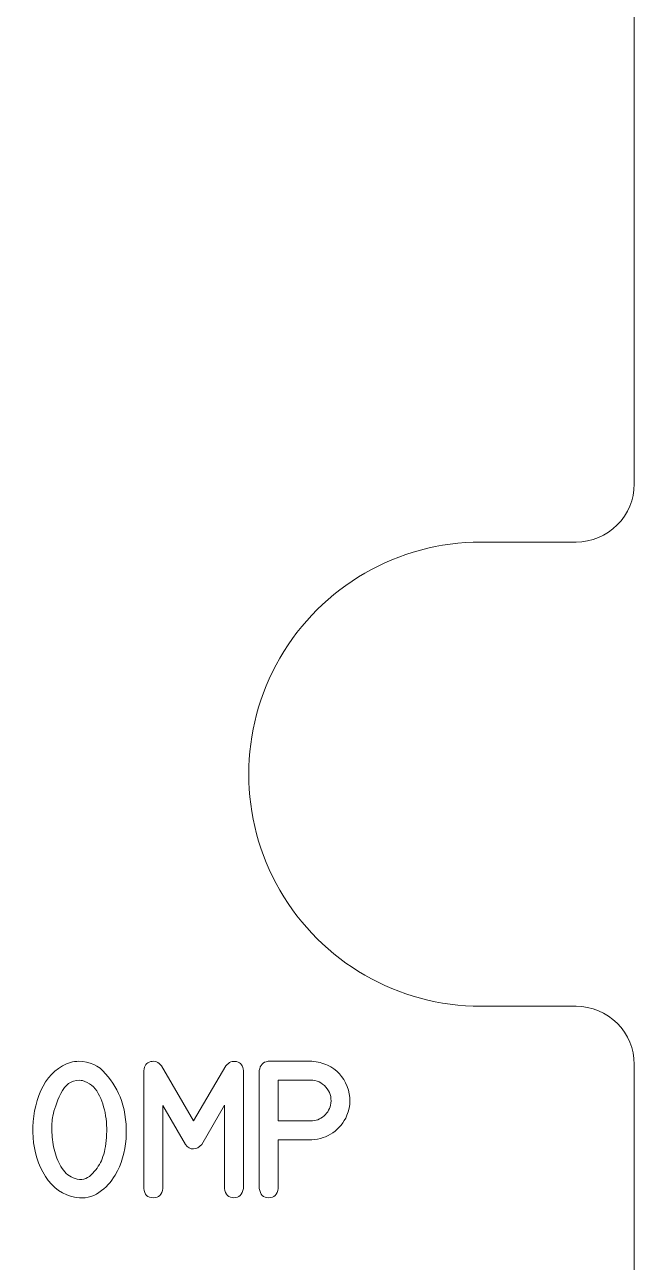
# Model space of a CAD drawing. Header units: millimetres. Extents: x -202 to 440, y -81 to 100.
# Drawn here: x -16.85 to -1.09, y -3.14 to 28.85 of the extents above; entities that cross this region are included whole.
import ezdxf

# ---------------------------------------------------------------- set-up
doc = ezdxf.new("R2010")
doc.units = ezdxf.units.MM
doc.header["$MEASUREMENT"] = 0
doc.layers.add('Cut', color=7, linetype='Continuous')
doc.layers.add('Engrave', color=7, linetype='Continuous')

msp = doc.modelspace()

# ---------------------------------------------------------------- linework, layer by layer
at = {"layer": 'Cut', "color": 250, "lineweight": 9}
msp.add_open_spline([(-1.0952, 97.6658), (-1.0954, 98.0639), (-1.2538, 98.4456), (-1.5355, 98.7269), (-1.5355, 98.7269), (-1.8171, 99.0082), (-2.1971, 99.1661), (-2.5952, 99.1658), (-2.5952, 99.1658), (-2.5952, 99.1658), (-144.0452, 99.1658), (-144.0452, 99.1658), (-144.0452, 99.1658), (-144.4432, 99.1656), (-144.8249, 99.0072), (-145.1062, 98.7255), (-145.1062, 98.7255), (-145.3875, 98.4439), (-145.5454, 98.0639), (-145.5452, 97.6658), (-145.5452, 97.6658), (-145.5452, 97.6658), (-145.5452, 93.1783), (-145.5452, 93.1783), (-145.5452, 93.1783), (-145.5449, 92.7802), (-145.3865, 92.3986), (-145.1049, 92.1173), (-145.1049, 92.1173), (-144.8232, 91.836), (-144.4432, 91.6781), (-144.0452, 91.6783), (-144.0452, 91.6783), (-144.0452, 91.6783), (-141.5827, 91.6783), (-141.5827, 91.6783), (-141.5827, 91.6783), (-139.4391, 91.6783), (-137.4583, 90.5347), (-136.3865, 88.6783), (-136.3865, 88.6783), (-135.3147, 86.8219), (-135.3147, 84.5347), (-136.3865, 82.6783), (-136.3865, 82.6783), (-137.4583, 80.8219), (-139.4391, 79.6783), (-141.5827, 79.6783), (-141.5827, 79.6783), (-141.5827, 79.6783), (-144.0452, 79.6783), (-144.0452, 79.6783), (-144.0452, 79.6783), (-144.4432, 79.6781), (-144.8249, 79.5197), (-145.1062, 79.238), (-145.1062, 79.238), (-145.3875, 78.9564), (-145.5454, 78.5764), (-145.5452, 78.1783), (-145.5452, 78.1783), (-145.5452, 78.1783), (-145.5452, 16.9783), (-145.5452, 16.9783), (-145.5452, 16.9783), (-145.5449, 16.5802), (-145.3865, 16.1986), (-145.1049, 15.9173), (-145.1049, 15.9173), (-144.8232, 15.636), (-144.4432, 15.4781), (-144.0452, 15.4783), (-144.0452, 15.4783), (-144.0452, 15.4783), (-141.5827, 15.4783), (-141.5827, 15.4783), (-141.5827, 15.4783), (-139.4391, 15.4783), (-137.4583, 14.3347), (-136.3865, 12.4783), (-136.3865, 12.4783), (-135.3147, 10.6219), (-135.3147, 8.3347), (-136.3865, 6.4783), (-136.3865, 6.4783), (-137.4583, 4.6219), (-139.4391, 3.4783), (-141.5827, 3.4783), (-141.5827, 3.4783), (-141.5827, 3.4783), (-144.0452, 3.4783), (-144.0452, 3.4783), (-144.0452, 3.4783), (-144.4432, 3.4781), (-144.8249, 3.3197), (-145.1062, 3.038), (-145.1062, 3.038), (-145.3875, 2.7564), (-145.5454, 2.3764), (-145.5452, 1.9783), (-145.5452, 1.9783), (-145.5452, 1.9783), (-145.5452, -59.2217), (-145.5452, -59.2217), (-145.5452, -59.2217), (-145.5449, -59.6198), (-145.3865, -60.0014), (-145.1049, -60.2827), (-145.1049, -60.2827), (-144.8232, -60.564), (-144.4432, -60.7219), (-144.0452, -60.7217), (-144.0452, -60.7217), (-144.0452, -60.7217), (-141.5827, -60.7217), (-141.5827, -60.7217), (-141.5827, -60.7217), (-139.4391, -60.7217), (-137.4583, -61.8653), (-136.3865, -63.7217), (-136.3865, -63.7217), (-135.3147, -65.5781), (-135.3147, -67.8653), (-136.3865, -69.7217), (-136.3865, -69.7217), (-137.4583, -71.5781), (-139.4391, -72.7217), (-141.5827, -72.7217), (-141.5827, -72.7217), (-141.5827, -72.7217), (-144.0452, -72.7217), (-144.0452, -72.7217), (-144.0452, -72.7217), (-144.4432, -72.7219), (-144.8249, -72.8803), (-145.1062, -73.162), (-145.1062, -73.162), (-145.3875, -73.4436), (-145.5454, -73.8236), (-145.5452, -74.2217), (-145.5452, -74.2217), (-145.5452, -74.2217), (-145.5452, -78.7092), (-145.5452, -78.7092), (-145.5452, -78.7092), (-145.5449, -79.1073), (-145.3865, -79.4889), (-145.1049, -79.7702), (-145.1049, -79.7702), (-144.8232, -80.0515), (-144.4432, -80.2094), (-144.0452, -80.2092), (-144.0452, -80.2092), (-144.0452, -80.2092), (-2.5952, -80.2092), (-2.5952, -80.2092), (-2.5952, -80.2092), (-2.1971, -80.2089), (-1.8154, -80.0505), (-1.5341, -79.7689), (-1.5341, -79.7689), (-1.2528, -79.4872), (-1.0949, -79.1073), (-1.0952, -78.7092), (-1.0952, -78.7092), (-1.0952, -78.7092), (-1.0952, -74.2217), (-1.0952, -74.2217), (-1.0952, -74.2217), (-1.0954, -73.8236), (-1.2538, -73.4419), (-1.5355, -73.1606), (-1.5355, -73.1606), (-1.8171, -72.8793), (-2.1971, -72.7214), (-2.5952, -72.7217), (-2.5952, -72.7217), (-2.5952, -72.7217), (-5.0577, -72.7217), (-5.0577, -72.7217), (-5.0577, -72.7217), (-7.2013, -72.7217), (-9.182, -71.5781), (-10.2538, -69.7217), (-10.2538, -69.7217), (-11.3256, -67.8653), (-11.3256, -65.5781), (-10.2538, -63.7217), (-10.2538, -63.7217), (-9.182, -61.8653), (-7.2013, -60.7217), (-5.0577, -60.7217), (-5.0577, -60.7217), (-5.0577, -60.7217), (-2.5952, -60.7217), (-2.5952, -60.7217), (-2.5952, -60.7217), (-2.1971, -60.7214), (-1.8154, -60.563), (-1.5341, -60.2814), (-1.5341, -60.2814), (-1.2528, -59.9997), (-1.0949, -59.6198), (-1.0952, -59.2217), (-1.0952, -59.2217), (-1.0952, -59.2217), (-1.0952, 1.9783), (-1.0952, 1.9783), (-1.0952, 1.9783), (-1.0954, 2.3764), (-1.2538, 2.7581), (-1.5355, 3.0394), (-1.5355, 3.0394), (-1.8171, 3.3207), (-2.1971, 3.4786), (-2.5952, 3.4783), (-2.5952, 3.4783), (-2.5952, 3.4783), (-5.0577, 3.4783), (-5.0577, 3.4783), (-5.0577, 3.4783), (-7.2013, 3.4783), (-9.182, 4.6219), (-10.2538, 6.4783), (-10.2538, 6.4783), (-11.3256, 8.3347), (-11.3256, 10.6219), (-10.2538, 12.4783), (-10.2538, 12.4783), (-9.182, 14.3347), (-7.2013, 15.4783), (-5.0577, 15.4783), (-5.0577, 15.4783), (-5.0577, 15.4783), (-2.5952, 15.4783), (-2.5952, 15.4783), (-2.5952, 15.4783), (-2.1971, 15.4786), (-1.8154, 15.637), (-1.5341, 15.9186), (-1.5341, 15.9186), (-1.2528, 16.2003), (-1.0949, 16.5802), (-1.0952, 16.9783), (-1.0952, 16.9783), (-1.0952, 16.9783), (-1.0952, 78.1783), (-1.0952, 78.1783), (-1.0952, 78.1783), (-1.0954, 78.5764), (-1.2538, 78.9581), (-1.5355, 79.2394), (-1.5355, 79.2394), (-1.8171, 79.5207), (-2.1971, 79.6786), (-2.5952, 79.6783), (-2.5952, 79.6783), (-2.5952, 79.6783), (-5.0577, 79.6783), (-5.0577, 79.6783), (-5.0577, 79.6783), (-7.2013, 79.6783), (-9.182, 80.8219), (-10.2538, 82.6783), (-10.2538, 82.6783), (-11.3256, 84.5347), (-11.3256, 86.8219), (-10.2538, 88.6783), (-10.2538, 88.6783), (-9.182, 90.5347), (-7.2013, 91.6783), (-5.0577, 91.6783), (-5.0577, 91.6783), (-5.0577, 91.6783), (-2.5952, 91.6783), (-2.5952, 91.6783), (-2.5952, 91.6783), (-2.1971, 91.6786), (-1.8154, 91.837), (-1.5341, 92.1186), (-1.5341, 92.1186), (-1.2528, 92.4003), (-1.0949, 92.7802), (-1.0952, 93.1783), (-1.0952, 93.1783), (-1.0952, 93.1783), (-1.0952, 97.6658), (-1.0952, 97.6658)], degree=3, knots=[0, 0, 0, 0, 0.0136986, 0.0136986, 0.0136986, 0.0136986, 0.0273973, 0.0273973, 0.0273973, 0.0273973, 0.0410959, 0.0410959, 0.0410959, 0.0410959, 0.0547945, 0.0547945, 0.0547945, 0.0547945, 0.0684932, 0.0684932, 0.0684932, 0.0684932, 0.0821918, 0.0821918, 0.0821918, 0.0821918, 0.0958904, 0.0958904, 0.0958904, 0.0958904, 0.109589, 0.109589, 0.109589, 0.109589, 0.1232877, 0.1232877, 0.1232877, 0.1232877, 0.1369863, 0.1369863, 0.1369863, 0.1369863, 0.1506849, 0.1506849, 0.1506849, 0.1506849, 0.1643836, 0.1643836, 0.1643836, 0.1643836, 0.1780822, 0.1780822, 0.1780822, 0.1780822, 0.1917808, 0.1917808, 0.1917808, 0.1917808, 0.2054795, 0.2054795, 0.2054795, 0.2054795, 0.2191781, 0.2191781, 0.2191781, 0.2191781, 0.2328767, 0.2328767, 0.2328767, 0.2328767, 0.2465753, 0.2465753, 0.2465753, 0.2465753, 0.260274, 0.260274, 0.260274, 0.260274, 0.2739726, 0.2739726, 0.2739726, 0.2739726, 0.2876712, 0.2876712, 0.2876712, 0.2876712, 0.3013699, 0.3013699, 0.3013699, 0.3013699, 0.3150685, 0.3150685, 0.3150685, 0.3150685, 0.3287671, 0.3287671, 0.3287671, 0.3287671, 0.3424658, 0.3424658, 0.3424658, 0.3424658, 0.3561644, 0.3561644, 0.3561644, 0.3561644, 0.369863, 0.369863, 0.369863, 0.369863, 0.3835616, 0.3835616, 0.3835616, 0.3835616, 0.3972603, 0.3972603, 0.3972603, 0.3972603, 0.4109589, 0.4109589, 0.4109589, 0.4109589, 0.4246575, 0.4246575, 0.4246575, 0.4246575, 0.4383562, 0.4383562, 0.4383562, 0.4383562, 0.4520548, 0.4520548, 0.4520548, 0.4520548, 0.4657534, 0.4657534, 0.4657534, 0.4657534, 0.4794521, 0.4794521, 0.4794521, 0.4794521, 0.4931507, 0.4931507, 0.4931507, 0.4931507, 0.5068493, 0.5068493, 0.5068493, 0.5068493, 0.5205479, 0.5205479, 0.5205479, 0.5205479, 0.5342466, 0.5342466, 0.5342466, 0.5342466, 0.5479452, 0.5479452, 0.5479452, 0.5479452, 0.5616438, 0.5616438, 0.5616438, 0.5616438, 0.5753425, 0.5753425, 0.5753425, 0.5753425, 0.5890411, 0.5890411, 0.5890411, 0.5890411, 0.6027397, 0.6027397, 0.6027397, 0.6027397, 0.6164384, 0.6164384, 0.6164384, 0.6164384, 0.630137, 0.630137, 0.630137, 0.630137, 0.6438356, 0.6438356, 0.6438356, 0.6438356, 0.6575342, 0.6575342, 0.6575342, 0.6575342, 0.6712329, 0.6712329, 0.6712329, 0.6712329, 0.6849315, 0.6849315, 0.6849315, 0.6849315, 0.6986301, 0.6986301, 0.6986301, 0.6986301, 0.7123288, 0.7123288, 0.7123288, 0.7123288, 0.7260274, 0.7260274, 0.7260274, 0.7260274, 0.739726, 0.739726, 0.739726, 0.739726, 0.7534247, 0.7534247, 0.7534247, 0.7534247, 0.7671233, 0.7671233, 0.7671233, 0.7671233, 0.7808219, 0.7808219, 0.7808219, 0.7808219, 0.7945205, 0.7945205, 0.7945205, 0.7945205, 0.8082192, 0.8082192, 0.8082192, 0.8082192, 0.8219178, 0.8219178, 0.8219178, 0.8219178, 0.8356164, 0.8356164, 0.8356164, 0.8356164, 0.8493151, 0.8493151, 0.8493151, 0.8493151, 0.8630137, 0.8630137, 0.8630137, 0.8630137, 0.8767123, 0.8767123, 0.8767123, 0.8767123, 0.890411, 0.890411, 0.890411, 0.890411, 0.9041096, 0.9041096, 0.9041096, 0.9041096, 0.9178082, 0.9178082, 0.9178082, 0.9178082, 0.9315068, 0.9315068, 0.9315068, 0.9315068, 0.9452055, 0.9452055, 0.9452055, 0.9452055, 0.9589041, 0.9589041, 0.9589041, 0.9589041, 0.9726027, 0.9726027, 0.9726027, 0.9726027, 1, 1, 1, 1], dxfattribs=at)
at = {"layer": 'Engrave', "color": 240, "lineweight": 9}
for points, knots in [([(-14.3478, 1.042), (-14.2425, 0.7239), (-14.2025, 0.3941), (-14.2284, 0.0519), (-14.2284, 0.0519), (-14.2543, -0.2903), (-14.3483, -0.6025), (-14.51, -0.8853), (-14.51, -0.8853), (-14.6123, -1.0611), (-14.7517, -1.2104), (-14.9287, -1.3333), (-14.9287, -1.3333), (-15.1056, -1.4562), (-15.3008, -1.4991), (-15.5143, -1.4621), (-15.5143, -1.4621), (-15.8623, -1.4015), (-16.1287, -1.2198), (-16.3133, -0.9182), (-16.3133, -0.9182), (-16.4985, -0.616), (-16.6043, -0.2797), (-16.6314, 0.0907), (-16.6314, 0.0907), (-16.6584, 0.4611), (-16.6084, 0.8215), (-16.4814, 1.1731), (-16.4814, 1.1731), (-16.3544, 1.5247), (-16.1522, 1.7799), (-15.8741, 1.9398), (-15.8741, 1.9398), (-15.7388, 2.018), (-15.5966, 2.0568), (-15.449, 2.0568), (-15.449, 2.0568), (-15.1662, 2.0568), (-14.9357, 1.9504), (-14.7564, 1.7375), (-14.7564, 1.7375), (-14.5771, 1.5241), (-14.4412, 1.2925), (-14.3478, 1.042)], [0, 0, 0, 0, 0.0833333, 0.0833333, 0.0833333, 0.0833333, 0.1666667, 0.1666667, 0.1666667, 0.1666667, 0.25, 0.25, 0.25, 0.25, 0.3333333, 0.3333333, 0.3333333, 0.3333333, 0.4166667, 0.4166667, 0.4166667, 0.4166667, 0.5, 0.5, 0.5, 0.5, 0.5833333, 0.5833333, 0.5833333, 0.5833333, 0.6666667, 0.6666667, 0.6666667, 0.6666667, 0.75, 0.75, 0.75, 0.75, 0.8333333, 0.8333333, 0.8333333, 0.8333333, 1, 1, 1, 1]), ([(-11.1975, -1.2298), (-11.2228, -1.3904), (-11.304, -1.4709), (-11.4409, -1.4703), (-11.4409, -1.4703), (-11.5785, -1.4697), (-11.6591, -1.3892), (-11.6832, -1.2298), (-11.6832, -1.2298), (-11.6832, -1.2298), (-11.6832, 0.9215), (-11.6832, 0.9215), (-11.6832, 0.9215), (-11.6832, 0.9215), (-12.2741, -0.0892), (-12.2741, -0.0892), (-12.2741, -0.0892), (-12.337, -0.1651), (-12.4075, -0.205), (-12.4851, -0.2086), (-12.4851, -0.2086), (-12.5628, -0.2115), (-12.6315, -0.1721), (-12.6927, -0.0892), (-12.6927, -0.0892), (-12.6927, -0.0892), (-13.2801, 0.9168), (-13.2801, 0.9168), (-13.2801, 0.9168), (-13.2801, 0.9168), (-13.2783, -1.2298), (-13.2783, -1.2298), (-13.2783, -1.2298), (-13.2965, -1.3892), (-13.3794, -1.4691), (-13.527, -1.4685), (-13.527, -1.4685), (-13.6746, -1.468), (-13.7539, -1.388), (-13.7657, -1.2298), (-13.7657, -1.2298), (-13.7657, -1.2298), (-13.7657, 1.8122), (-13.7657, 1.8122), (-13.7657, 1.8122), (-13.7563, 1.9445), (-13.6987, 2.0233), (-13.5917, 2.0492), (-13.5917, 2.0492), (-13.4847, 2.075), (-13.3918, 2.0386), (-13.3124, 1.9398), (-13.3124, 1.9398), (-13.3124, 1.9398), (-12.484, 0.5152), (-12.484, 0.5152), (-12.484, 0.5152), (-12.484, 0.5152), (-11.6467, 1.9398), (-11.6467, 1.9398), (-11.6467, 1.9398), (-11.5679, 2.0386), (-11.4756, 2.0744), (-11.3704, 2.048), (-11.3704, 2.048), (-11.2657, 2.0215), (-11.2075, 1.9433), (-11.1975, 1.8122), (-11.1975, 1.8122), (-11.1975, 1.8122), (-11.1975, -1.2298), (-11.1975, -1.2298)], [0, 0, 0, 0, 0.0526316, 0.0526316, 0.0526316, 0.0526316, 0.1052632, 0.1052632, 0.1052632, 0.1052632, 0.1578947, 0.1578947, 0.1578947, 0.1578947, 0.2105263, 0.2105263, 0.2105263, 0.2105263, 0.2631579, 0.2631579, 0.2631579, 0.2631579, 0.3157895, 0.3157895, 0.3157895, 0.3157895, 0.3684211, 0.3684211, 0.3684211, 0.3684211, 0.4210526, 0.4210526, 0.4210526, 0.4210526, 0.4736842, 0.4736842, 0.4736842, 0.4736842, 0.5263158, 0.5263158, 0.5263158, 0.5263158, 0.5789474, 0.5789474, 0.5789474, 0.5789474, 0.6315789, 0.6315789, 0.6315789, 0.6315789, 0.6842105, 0.6842105, 0.6842105, 0.6842105, 0.7368421, 0.7368421, 0.7368421, 0.7368421, 0.7894737, 0.7894737, 0.7894737, 0.7894737, 0.8421053, 0.8421053, 0.8421053, 0.8421053, 0.8947368, 0.8947368, 0.8947368, 0.8947368, 1, 1, 1, 1]), ([(-9.4595, 2.0568), (-9.4595, 2.0568), (-9.4266, 2.0568), (-9.4266, 2.0568), (-9.4266, 2.0568), (-9.2796, 2.0462), (-9.1444, 2.0133), (-9.0204, 1.9568), (-9.0204, 1.9568), (-8.7828, 1.8457), (-8.6147, 1.6623), (-8.5159, 1.4071), (-8.5159, 1.4071), (-8.4171, 1.1525), (-8.4183, 0.9038), (-8.5188, 0.6616), (-8.5188, 0.6616), (-8.6006, 0.4699), (-8.7211, 0.3194), (-8.881, 0.2112), (-8.881, 0.2112), (-9.0403, 0.1025), (-9.2226, 0.0419), (-9.4266, 0.0295), (-9.4266, 0.0295), (-9.4266, 0.0295), (-9.4595, 0.0278), (-9.4595, 0.0278), (-9.4595, 0.0278), (-9.4595, 0.0278), (-10.2968, 0.0278), (-10.2968, 0.0278), (-10.2968, 0.0278), (-10.2968, 0.0278), (-10.2968, -1.2281), (-10.2968, -1.2281), (-10.2968, -1.2281), (-10.3174, -1.3898), (-10.3991, -1.4709), (-10.5414, -1.4709), (-10.5414, -1.4709), (-10.6837, -1.4709), (-10.7648, -1.3898), (-10.7842, -1.2281), (-10.7842, -1.2281), (-10.7842, -1.2281), (-10.7842, 1.8157), (-10.7842, 1.8157), (-10.7842, 1.8157), (-10.7671, 1.958), (-10.6913, 2.0386), (-10.5567, 2.0568), (-10.5567, 2.0568), (-10.5567, 2.0568), (-10.5414, 2.0568), (-10.5414, 2.0568), (-10.5414, 2.0568), (-10.5414, 2.0568), (-9.4595, 2.0568), (-9.4595, 2.0568)], [0, 0, 0, 0, 0.0625, 0.0625, 0.0625, 0.0625, 0.125, 0.125, 0.125, 0.125, 0.1875, 0.1875, 0.1875, 0.1875, 0.25, 0.25, 0.25, 0.25, 0.3125, 0.3125, 0.3125, 0.3125, 0.375, 0.375, 0.375, 0.375, 0.4375, 0.4375, 0.4375, 0.4375, 0.5, 0.5, 0.5, 0.5, 0.5625, 0.5625, 0.5625, 0.5625, 0.625, 0.625, 0.625, 0.625, 0.6875, 0.6875, 0.6875, 0.6875, 0.75, 0.75, 0.75, 0.75, 0.8125, 0.8125, 0.8125, 0.8125, 0.875, 0.875, 0.875, 0.875, 1, 1, 1, 1]), ([(-15.4349, 1.5676), (-15.646, 1.5676), (-15.8059, 1.4542), (-15.9146, 1.2266), (-15.9146, 1.2266), (-16.0234, 0.9991), (-16.0916, 0.8051), (-16.1204, 0.6445), (-16.1204, 0.6445), (-16.1422, 0.527), (-16.1504, 0.3853), (-16.1445, 0.2189), (-16.1445, 0.2189), (-16.1387, 0.0525), (-16.1145, -0.1121), (-16.0722, -0.2744), (-16.0722, -0.2744), (-16.0299, -0.4373), (-15.9658, -0.5837), (-15.8811, -0.7136), (-15.8811, -0.7136), (-15.7959, -0.8441), (-15.6848, -0.9306), (-15.5472, -0.9729), (-15.5472, -0.9729), (-15.3861, -1.0235), (-15.2473, -0.9917), (-15.1309, -0.8777), (-15.1309, -0.8777), (-15.0145, -0.763), (-14.9263, -0.6419), (-14.8663, -0.5131), (-14.8663, -0.5131), (-14.8058, -0.3808), (-14.764, -0.208), (-14.7417, 0.0072), (-14.7417, 0.0072), (-14.7193, 0.2218), (-14.7246, 0.4364), (-14.757, 0.6504), (-14.757, 0.6504), (-14.7899, 0.8644), (-14.854, 1.0573), (-14.9492, 1.229), (-14.9492, 1.229), (-15.0445, 1.4006), (-15.1803, 1.51), (-15.3555, 1.557), (-15.3555, 1.557), (-15.3784, 1.5641), (-15.4049, 1.5676), (-15.4349, 1.5676)], [0, 0, 0, 0, 0.0714286, 0.0714286, 0.0714286, 0.0714286, 0.1428571, 0.1428571, 0.1428571, 0.1428571, 0.2142857, 0.2142857, 0.2142857, 0.2142857, 0.2857143, 0.2857143, 0.2857143, 0.2857143, 0.3571429, 0.3571429, 0.3571429, 0.3571429, 0.4285714, 0.4285714, 0.4285714, 0.4285714, 0.5, 0.5, 0.5, 0.5, 0.5714286, 0.5714286, 0.5714286, 0.5714286, 0.6428571, 0.6428571, 0.6428571, 0.6428571, 0.7142857, 0.7142857, 0.7142857, 0.7142857, 0.7857143, 0.7857143, 0.7857143, 0.7857143, 0.8571429, 0.8571429, 0.8571429, 0.8571429, 1, 1, 1, 1]), ([(-9.4595, 1.5712), (-9.4595, 1.5712), (-10.2968, 1.5712), (-10.2968, 1.5712), (-10.2968, 1.5712), (-10.2968, 1.5712), (-10.2968, 0.5152), (-10.2968, 0.5152), (-10.2968, 0.5152), (-10.2968, 0.5152), (-9.4595, 0.5152), (-9.4595, 0.5152), (-9.4595, 0.5152), (-9.3284, 0.5152), (-9.2132, 0.5587), (-9.1127, 0.6463), (-9.1127, 0.6463), (-9.0121, 0.7333), (-8.9533, 0.8427), (-8.9357, 0.9732), (-8.9357, 0.9732), (-8.9151, 1.132), (-8.958, 1.2713), (-9.0633, 1.3912), (-9.0633, 1.3912), (-9.1691, 1.5112), (-9.3014, 1.5712), (-9.4595, 1.5712)], [0, 0, 0, 0, 0.125, 0.125, 0.125, 0.125, 0.25, 0.25, 0.25, 0.25, 0.375, 0.375, 0.375, 0.375, 0.5, 0.5, 0.5, 0.5, 0.625, 0.625, 0.625, 0.625, 0.75, 0.75, 0.75, 0.75, 1, 1, 1, 1])]:
    msp.add_open_spline(points, degree=3, knots=knots, dxfattribs=at)

doc.saveas('drawing.dxf')
